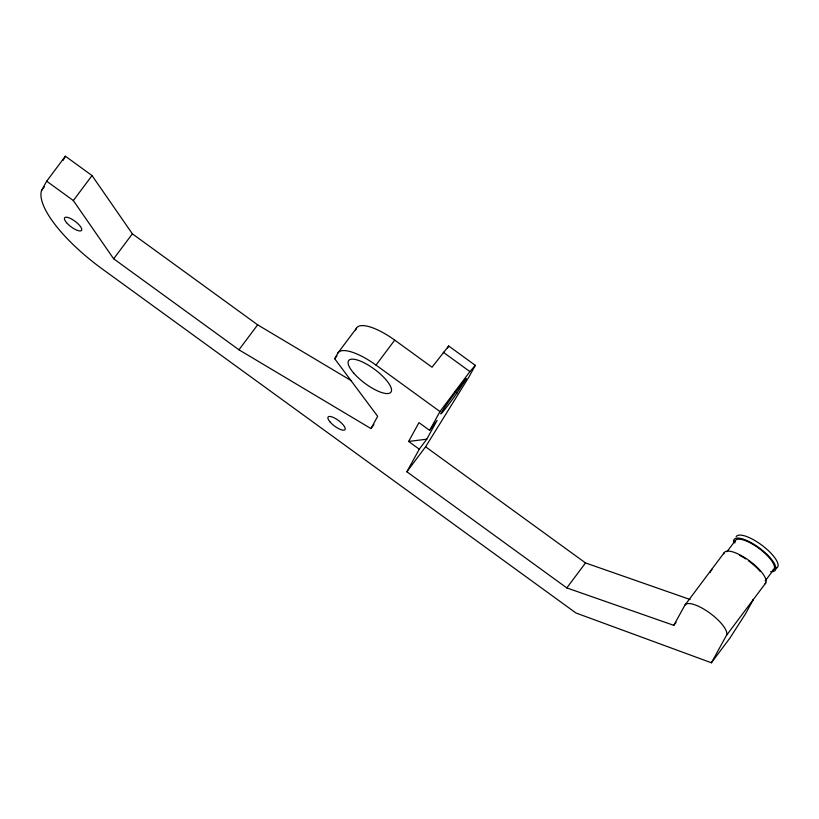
<?xml version="1.0" encoding="UTF-8"?>
<svg xmlns="http://www.w3.org/2000/svg" width="819" height="819" viewBox="0 0 819 819"><rect width="100%" height="100%" fill="white"/><g stroke="black" fill="none" stroke-linecap="round" stroke-linejoin="round"><path stroke-width="1.23" d="M752.681 600.266A25.717 8.303 36.8 0 0 753.388 599.436L745.433 613.922L730.108 637.806L711.404 662.786L575.952 612.991L101.628 268.499A92.281 29.781 36.8 0 1 41.503 190.602L46.673 181.194L65.387 156.214L92.035 175.573L132.371 233.825L257.647 324.826L351.474 380.804M63.083 160.391L65.387 156.214M355.487 330.057L356.521 328.173A39.568 12.766 36.8 0 1 394.717 340.11L432.033 367.219L448.669 345.997L475.327 365.356L469.123 376.648L425.583 446.795L406.869 471.775L566.809 587.919L673.802 625.337L676.054 622.338M46.673 181.194L73.331 200.553L113.667 258.804L238.953 349.795L370.946 428.562L377.672 416.328L334.715 358.783L337.817 353.143L356.521 328.173M447.543 348.055L448.669 345.997M419.287 449.191L408.62 441.451L418.97 422.635L429.627 430.374L437.111 420.382L426.771 439.199L419.287 449.191L406.869 471.775M429.627 430.374L439.977 411.558L469.911 371.591L475.327 365.356M673.802 625.337L684.868 605.21L724.16 552.753M709.971 572.583L711.813 569.236A25.717 8.303 36.8 0 0 711.465 570.331M711.404 662.786L726.453 635.411L765.745 582.954M456.848 393.233L466.339 378.665L461.783 384.254A19.789 0.85 -54 0 0 446.304 405.088A19.789 0.85 -54 0 0 442.106 412.735A19.789 0.85 -54 0 0 456.848 393.233L454.791 391.738M41.503 190.602L44.492 186.609M73.331 200.553L92.035 175.573M113.667 258.804L132.371 233.825M238.953 349.795L257.647 324.826M334.715 358.783L336.957 355.784M337.817 353.143A39.568 12.766 36.8 0 1 376.003 365.09L394.717 340.11M370.946 428.562L373.945 424.559M566.809 587.919L585.524 562.94L690.11 599.508M726.985 551.719L735.216 540.735M765.151 580.988L774.139 569M408.62 441.451L426.771 439.199M443.253 352.231L469.911 371.591M376.003 365.09L439.977 411.558M425.583 446.795L585.524 562.94M684.868 605.21A25.717 8.303 36.8 0 1 709.694 612.97A25.717 8.303 36.8 0 1 726.453 635.411M723.812 553.839A25.717 8.303 36.8 0 1 748.986 560.513A25.717 8.303 36.8 0 1 765.038 583.783M739.475 555.313A24.068 7.77 36.8 0 1 745.628 558.855M748.72 560.984A24.068 7.77 36.8 0 1 760.134 571.416M734.909 542.987A24.068 7.77 36.8 0 1 758.455 547.993A24.068 7.77 36.8 0 1 772.501 570.29M733.548 542.178A25.717 8.303 36.8 0 1 761.394 549.559A25.717 8.303 36.8 0 1 770.669 571.611M736.127 536.762A25.717 8.303 36.8 0 1 763.636 546.56A25.717 8.303 36.8 0 1 775.962 568.355M353.542 372.911A26.382 8.497 36.8 0 0 390.397 392.711A26.382 8.497 36.8 0 0 365.458 363.503A26.382 8.497 36.8 0 0 353.542 372.911M330.026 421.928A10.555 3.409 36.8 0 0 344.779 429.842A10.555 3.409 36.8 0 0 334.797 418.161A10.555 3.409 36.8 0 0 330.026 421.928M66.574 222.686A10.555 3.409 36.8 0 0 81.327 230.61A10.555 3.409 36.8 0 0 71.345 218.919A10.555 3.409 36.8 0 0 66.574 222.686"/></g></svg>
